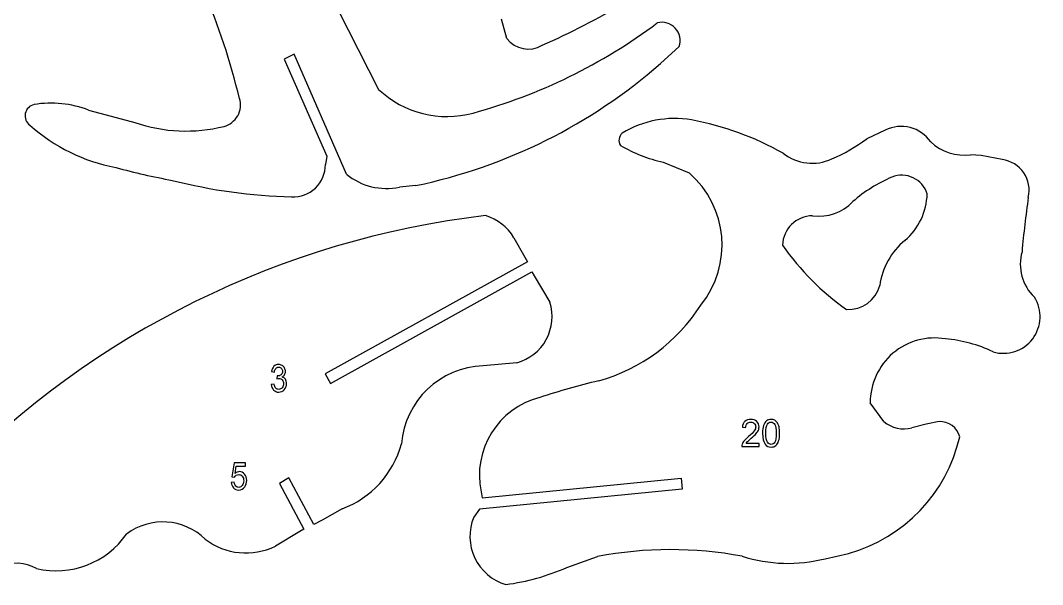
# Model space of a CAD drawing. Header units: millimetres. Extents: x -145 to 189, y -186 to 77.
# Drawn here: x 89.5 to 187.7, y -184.6 to -130.4 of the extents above; entities that cross this region are included whole.
import ezdxf

# ---------------------------------------------------------------- set-up
doc = ezdxf.new("R2010")
doc.units = ezdxf.units.MM
doc.header["$MEASUREMENT"] = 0
doc.layers.add('Capa 1', color=7, linetype='Continuous')

msp = doc.modelspace()

# ---------------------------------------------------------------- linework, layer by layer
at = {"layer": 'Capa 1', "lineweight": 25}
for points in [[(110.2524, -110.198), (110.2524, -110.198), (123.9055, -137.0298), (123.9055, -137.0298)], [(110.5474, -137.9041), (108.8368, -130.8342), (105.9733, -124.0945), (102.072, -117.9553)], [(139.6187, -132.7943), (142.3509, -131.5944), (145.0077, -130.23), (147.5747, -128.7085)], [(136.2164, -132.1405), (136.2164, -132.1405), (135.7285, -130.2905), (135.7285, -130.2905)], [(133.0046, -139.3017), (139.3865, -137.5521), (145.3821, -134.6168), (150.678, -130.6491)], [(136.2164, -132.1405), (137.0168, -133.1958), (138.4841, -133.4777), (139.6187, -132.7943)], [(152.7948, -132.9249), (152.7948, -132.9249), (150.9947, -134.547), (150.9947, -134.547)], [(115.7883, -133.6572), (115.7883, -133.6572), (114.8467, -134.1174), (114.8467, -134.1174)], [(114.8467, -134.1174), (114.8467, -134.1174), (118.9325, -143.4487), (118.9325, -143.4487)], [(120.8371, -145.1878), (120.8371, -145.1878), (115.7883, -133.6572), (115.7883, -133.6572)], [(127.5027, -146.2688), (136.2099, -144.4433), (144.3003, -140.4064), (150.9947, -134.547)], [(123.9055, -137.0298), (126.3339, -139.3237), (129.783, -140.1849), (133.0046, -139.3017)], [(96.0606, -139.0292), (94.3928, -138.382), (92.5816, -138.1953), (90.8169, -138.4886)], [(96.0606, -139.0292), (96.0606, -139.0292), (98.2352, -139.6143), (98.2352, -139.6143)], [(98.2352, -139.6143), (98.2352, -139.6143), (100.504, -140.2171), (100.504, -140.2171)], [(100.504, -140.2171), (103.2626, -141.1653), (106.237, -141.293), (109.0667, -140.5846)], [(153.9708, -139.9725), (151.6674, -139.5733), (149.2974, -140.0259), (147.3033, -141.2458)], [(162.776, -143.1723), (160.0372, -141.6281), (157.0621, -140.5469), (153.9708, -139.9725)], [(176.9442, -142.0767), (175.9707, -140.6698), (174.1129, -140.1893), (172.5793, -140.9477)], [(90.4174, -140.4724), (92.7524, -142.5479), (95.6055, -143.9528), (98.6741, -144.5383)], [(147.3033, -141.2458), (146.9684, -141.5426), (146.9008, -142.0397), (147.1444, -142.415)], [(172.5793, -140.9477), (172.5793, -140.9477), (170.7978, -141.7693), (170.7978, -141.7693)], [(167.4441, -143.7106), (168.639, -143.2068), (169.7658, -142.5546), (170.7978, -141.7693)], [(176.9442, -142.0767), (177.9798, -143.0293), (179.3789, -143.4839), (180.7766, -143.3218)], [(147.1444, -142.415), (148.4193, -143.1671), (149.8074, -143.7082), (151.2549, -144.0174)], [(162.776, -143.1723), (164.1071, -144.215), (165.9106, -144.423), (167.4441, -143.7106)], [(181.8085, -143.3949), (181.8085, -143.3949), (180.7766, -143.3218), (180.7766, -143.3218)], [(118.9325, -143.4487), (118.9325, -143.4487), (118.7981, -144.2514), (118.7981, -144.2514)], [(151.2549, -144.0174), (151.2549, -144.0174), (153.7352, -145.0517), (153.7352, -145.0517)], [(183.8269, -143.7798), (183.8269, -143.7798), (181.8085, -143.3949), (181.8085, -143.3949)], [(98.6741, -144.5383), (100.4646, -145.025), (102.2745, -145.4367), (104.0993, -145.7723)], [(120.8371, -145.1878), (122.2541, -146.3513), (124.1257, -146.8021), (125.9171, -146.4114)], [(154.8584, -157.7501), (157.9823, -153.9109), (157.4845, -148.283), (153.7353, -145.0517)], [(104.0993, -145.7723), (107.848, -146.7258), (111.6916, -147.2566), (115.5584, -147.3546)], [(127.5027, -146.2688), (127.5027, -146.2688), (125.9171, -146.4114), (125.9171, -146.4114)], [(173.2276, -145.4543), (171.86, -146.0375), (170.5928, -146.8324), (169.4725, -147.8098)], [(174.4737, -151.5357), (175.7862, -150.4084), (176.5624, -148.7799), (176.6115, -147.0505)], [(165.5974, -149.1762), (167.0329, -149.3631), (168.4717, -148.8558), (169.4725, -147.8098)], [(186.3251, -147.408), (186.0729, -149.1418), (185.871, -150.8825), (185.7197, -152.628)], [(134.1809, -149.1522), (114.6473, -151.4512), (96.5047, -160.4179), (82.8142, -174.5394)], [(136.919, -151.2796), (136.3002, -150.2568), (135.3249, -149.4991), (134.1809, -149.1522)], [(165.5974, -149.1762), (164.0298, -149.1867), (162.7519, -150.4363), (162.7064, -152.0032)], [(136.919, -151.2796), (136.919, -151.2796), (137.9615, -153.1496), (137.9615, -153.1496)], [(162.7064, -152.0032), (164.3888, -154.3991), (166.4744, -156.4846), (168.8703, -158.1671)], [(174.4737, -151.5357), (173.1471, -152.6243), (172.2821, -154.175), (172.0526, -155.8757)], [(137.9615, -153.1496), (137.9615, -153.1496), (138.2097, -153.6106), (138.2097, -153.6106)], [(185.7197, -152.628), (185.2793, -154.1894), (185.7361, -155.8663), (186.9076, -156.9886)], [(138.2097, -153.6106), (138.2097, -153.6106), (118.7715, -164.3534), (118.7715, -164.3534)], [(119.2814, -165.268), (119.2814, -165.268), (138.6451, -154.5664), (138.6451, -154.5664)], [(138.6451, -154.5664), (138.6451, -154.5664), (138.8721, -154.9495), (138.8721, -154.9495)], [(138.8721, -154.9495), (138.8721, -154.9495), (140.3713, -157.472), (140.3713, -157.472)], [(168.8703, -158.1671), (170.3388, -158.2498), (171.6653, -157.2947), (172.0526, -155.8757)], [(145.0552, -165.0266), (149.1081, -163.8923), (152.5993, -161.301), (154.8584, -157.7501)], [(182.9415, -162.2378), (181.5037, -161.5502), (179.9535, -161.1283), (178.3656, -160.9923)], [(133.9666, -163.5685), (129.829, -163.7226), (126.4568, -166.9399), (126.1085, -171.0657)], [(137.1864, -163.2926), (137.1864, -163.2926), (133.9666, -163.5685), (133.9666, -163.5685)], [(118.7715, -164.3534), (118.7715, -164.3534), (119.2814, -165.268), (119.2814, -165.268)], [(145.0552, -165.0266), (143.1447, -165.4686), (141.2562, -166.0011), (139.3962, -166.6222)], [(139.3962, -166.6222), (135.3916, -167.6459), (132.9062, -171.6448), (133.7611, -175.6888)], [(172.4344, -168.9191), (172.4344, -168.9191), (171.1412, -167.1328), (171.1412, -167.1328)], [(172.4344, -168.9191), (173.179, -169.5603), (174.1912, -169.7945), (175.1418, -169.5454)], [(176.5049, -169.1884), (176.5049, -169.1884), (175.1418, -169.5454), (175.1418, -169.5454)], [(177.747, -168.9424), (177.747, -168.9424), (176.5049, -169.1884), (176.5049, -169.1884)], [(179.7342, -170.4033), (179.5071, -169.5033), (178.6738, -168.8907), (177.747, -168.9424)], [(169.0548, -181.6075), (174.3929, -180.1021), (178.4865, -175.8074), (179.7342, -170.4033)], [(120.4102, -177.3147), (123.2095, -176.2774), (125.3331, -173.9486), (126.1085, -171.0657)], [(115.281, -174.3437), (115.281, -174.3437), (114.3877, -174.8936), (114.3877, -174.8936)], [(117.6871, -178.8168), (117.6871, -178.8168), (115.281, -174.3437), (115.281, -174.3437)], [(133.8498, -176.2711), (133.8498, -176.2711), (152.9876, -174.3734), (152.9876, -174.3734)], [(152.9876, -174.3734), (152.9876, -174.3734), (153.087, -175.4158), (153.087, -175.4158)], [(114.3877, -174.8936), (114.3877, -174.8936), (116.7358, -179.2589), (116.7358, -179.2589)], [(153.087, -175.4158), (153.087, -175.4158), (133.5912, -177.349), (133.5912, -177.349)], [(133.7611, -175.6888), (133.7611, -175.6888), (133.8498, -176.2711), (133.8498, -176.2711)], [(120.4102, -177.3147), (120.4102, -177.3147), (118.5073, -178.3956), (118.5073, -178.3956)], [(133.5912, -177.349), (133.5912, -177.349), (133.0542, -178.1219), (133.0542, -178.1219)], [(107.2577, -180.233), (105.2079, -178.2279), (102.0019, -178.0178), (99.708, -179.7385)], [(118.5073, -178.3956), (118.5073, -178.3956), (117.6871, -178.8168), (117.6871, -178.8168)], [(116.3546, -179.4897), (116.3546, -179.4897), (113.9943, -180.9023), (113.9943, -180.9023)], [(116.7358, -179.2589), (116.7358, -179.2589), (116.3546, -179.4897), (116.3546, -179.4897)], [(91.0508, -183.0593), (94.344, -183.825), (97.7718, -182.5101), (99.708, -179.7385)], [(107.2577, -180.233), (109.1942, -181.7167), (111.8038, -181.976), (113.9943, -180.9023)], [(158.8435, -181.8711), (154.2462, -181.017), (149.5299, -181.0273), (144.9364, -181.9015)], [(166.8022, -182.1065), (166.8022, -182.1065), (169.0548, -181.6075), (169.0548, -181.6075)], [(91.0508, -183.0593), (89.9725, -182.4177), (88.6402, -182.3749), (87.5229, -182.9461)], [(141.9984, -182.9497), (141.9984, -182.9497), (144.9364, -181.9015), (144.9364, -181.9015)], [(158.8435, -181.8711), (161.4224, -182.6911), (164.1793, -182.7726), (166.8022, -182.1065)], [(136.1304, -184.5903), (138.1531, -184.3189), (140.1282, -183.7667), (141.9984, -182.9497)]]:
    msp.add_open_spline(points, degree=3, dxfattribs=at)
for points in [[(152.7948, -132.9249), (153.0043, -132.3101), (152.859, -131.6299), (152.4167, -131.1543), (152.4167, -131.1543), (151.9743, -130.6787), (151.3064, -130.4846), (150.678, -130.6491)], [(109.0667, -140.5846), (109.6255, -140.4364), (110.0995, -140.0664), (110.3791, -139.5603), (110.3791, -139.5603), (110.6587, -139.0543), (110.7195, -138.456), (110.5474, -137.9041)], [(90.8169, -138.4886), (90.3919, -138.5865), (90.0635, -138.9241), (89.9774, -139.3517), (89.9774, -139.3517), (89.8913, -139.7793), (90.0634, -140.2177), (90.4174, -140.4724)], [(115.5584, -147.3546), (116.407, -147.4003), (117.2367, -147.0926), (117.8504, -146.5048), (117.8504, -146.5048), (118.4642, -145.9169), (118.8072, -145.1012), (118.7981, -144.2514)], [(186.3251, -147.408), (186.516, -146.5914), (186.3538, -145.7322), (185.8782, -145.0415), (185.8782, -145.0415), (185.4026, -144.3509), (184.6579, -143.8927), (183.8269, -143.7798)], [(176.6115, -147.0505), (176.3944, -146.3754), (175.9072, -145.8206), (175.2659, -145.5181), (175.2659, -145.5181), (174.6245, -145.2157), (173.8865, -145.1926), (173.2276, -145.4544)], [(182.9415, -162.2378), (184.3456, -162.6546), (185.8609, -162.1565), (186.7439, -160.9879), (186.7439, -160.9879), (187.6269, -159.8193), (187.6921, -158.2255), (186.9076, -156.9886)], [(137.1864, -163.2926), (138.3937, -162.9634), (139.4152, -162.1571), (140.016, -161.0593), (140.016, -161.0593), (140.6167, -159.9614), (140.745, -158.6664), (140.3713, -157.472)], [(178.3656, -160.9923), (176.5621, -160.6857), (174.7153, -161.193), (173.3214, -162.3777), (173.3214, -162.3777), (171.9275, -163.5625), (171.1292, -165.3034), (171.1412, -167.1328)], [(133.0542, -178.1219), (132.5311, -179.3832), (132.5673, -180.8071), (133.1537, -182.0402), (133.1537, -182.0402), (133.7401, -183.2734), (134.8219, -184.2001), (136.1304, -184.5903)]]:
    msp.add_open_spline(points, degree=3, knots=[0, 0, 0, 0, 0.3333333, 0.3333333, 0.3333333, 0.3333333, 1, 1, 1, 1], dxfattribs=at)
at = {"layer": 'Capa 1'}
for points, knots in [([(113.6041, -165.3773), (113.6041, -165.3773), (113.879, -165.3337), (113.879, -165.3337), (113.879, -165.3337), (113.9108, -165.5155), (113.9639, -165.6464), (114.0393, -165.7264), (114.0393, -165.7264), (114.1148, -165.8064), (114.2075, -165.8464), (114.3174, -165.8464), (114.3174, -165.8464), (114.4475, -165.8464), (114.5573, -165.7943), (114.6459, -165.69), (114.6459, -165.69), (114.7344, -165.5858), (114.7786, -165.4567), (114.7786, -165.3028), (114.7786, -165.3028), (114.7786, -165.1561), (114.7375, -165.0349), (114.6548, -164.9392), (114.6548, -164.9392), (114.5725, -164.844), (114.4678, -164.7962), (114.3402, -164.7962), (114.3402, -164.7962), (114.2882, -164.7962), (114.2237, -164.8083), (114.1461, -164.8319), (114.1461, -164.8319), (114.1461, -164.8319), (114.1768, -164.5519), (114.1768, -164.5519), (114.1768, -164.5519), (114.195, -164.5544), (114.2101, -164.5556), (114.221, -164.5556), (114.221, -164.5556), (114.3387, -164.5556), (114.4438, -164.5198), (114.5381, -164.4489), (114.5381, -164.4489), (114.6318, -164.378), (114.6786, -164.2689), (114.6786, -164.1217), (114.6786, -164.1217), (114.6786, -164.0047), (114.6443, -163.9078), (114.5761, -163.8308), (114.5761, -163.8308), (114.5079, -163.7538), (114.4199, -163.7156), (114.3121, -163.7156), (114.3121, -163.7156), (114.2049, -163.7156), (114.1158, -163.755), (114.0445, -163.8338), (114.0445, -163.8338), (113.9732, -163.9126), (113.9274, -164.0308), (113.9071, -164.1883), (113.9071, -164.1883), (113.9071, -164.1883), (113.6322, -164.1302), (113.6322, -164.1302), (113.6322, -164.1302), (113.666, -163.9156), (113.742, -163.749), (113.8613, -163.6308), (113.8613, -163.6308), (113.98, -163.5126), (114.1284, -163.4538), (114.3054, -163.4538), (114.3054, -163.4538), (114.4272, -163.4538), (114.5396, -163.4841), (114.6422, -163.5454), (114.6422, -163.5454), (114.7453, -163.606), (114.8239, -163.689), (114.878, -163.7938), (114.878, -163.7938), (114.9328, -163.8993), (114.9598, -164.0108), (114.9598, -164.1289), (114.9598, -164.1289), (114.9598, -164.2411), (114.9338, -164.3429), (114.8822, -164.435), (114.8822, -164.435), (114.8302, -164.5271), (114.7531, -164.6004), (114.6516, -164.655), (114.6516, -164.655), (114.7839, -164.6901), (114.8864, -164.7641), (114.9598, -164.8762), (114.9598, -164.8762), (115.0327, -164.9877), (115.0691, -165.1283), (115.0691, -165.2961), (115.0691, -165.2961), (115.0691, -165.5234), (114.9978, -165.7167), (114.8557, -165.8749), (114.8557, -165.8749), (114.713, -166.0331), (114.5329, -166.1118), (114.3152, -166.1118), (114.3152, -166.1118), (114.119, -166.1118), (113.956, -166.0434), (113.8264, -165.907), (113.8264, -165.907), (113.6963, -165.7706), (113.6223, -165.5943), (113.6041, -165.3773)], [0, 0, 0, 0, 0.0322581, 0.0322581, 0.0322581, 0.0322581, 0.0645161, 0.0645161, 0.0645161, 0.0645161, 0.0967742, 0.0967742, 0.0967742, 0.0967742, 0.1290323, 0.1290323, 0.1290323, 0.1290323, 0.1612903, 0.1612903, 0.1612903, 0.1612903, 0.1935484, 0.1935484, 0.1935484, 0.1935484, 0.2258065, 0.2258065, 0.2258065, 0.2258065, 0.2580645, 0.2580645, 0.2580645, 0.2580645, 0.2903226, 0.2903226, 0.2903226, 0.2903226, 0.3225806, 0.3225806, 0.3225806, 0.3225806, 0.3548387, 0.3548387, 0.3548387, 0.3548387, 0.3870968, 0.3870968, 0.3870968, 0.3870968, 0.4193548, 0.4193548, 0.4193548, 0.4193548, 0.4516129, 0.4516129, 0.4516129, 0.4516129, 0.483871, 0.483871, 0.483871, 0.483871, 0.516129, 0.516129, 0.516129, 0.516129, 0.5483871, 0.5483871, 0.5483871, 0.5483871, 0.5806452, 0.5806452, 0.5806452, 0.5806452, 0.6129032, 0.6129032, 0.6129032, 0.6129032, 0.6451613, 0.6451613, 0.6451613, 0.6451613, 0.6774194, 0.6774194, 0.6774194, 0.6774194, 0.7096774, 0.7096774, 0.7096774, 0.7096774, 0.7419355, 0.7419355, 0.7419355, 0.7419355, 0.7741935, 0.7741935, 0.7741935, 0.7741935, 0.8064516, 0.8064516, 0.8064516, 0.8064516, 0.8387097, 0.8387097, 0.8387097, 0.8387097, 0.8709677, 0.8709677, 0.8709677, 0.8709677, 0.9032258, 0.9032258, 0.9032258, 0.9032258, 0.9354839, 0.9354839, 0.9354839, 0.9354839, 1, 1, 1, 1]), ([(160.4608, -171.0378), (160.4608, -171.0378), (160.4608, -171.3432), (160.4608, -171.3432), (160.4608, -171.3432), (160.4608, -171.3432), (158.7949, -171.3432), (158.7949, -171.3432), (158.7949, -171.3432), (158.7926, -171.2662), (158.8049, -171.1923), (158.8313, -171.1208), (158.8313, -171.1208), (158.8741, -171.0038), (158.9426, -170.8881), (159.0368, -170.7748), (159.0368, -170.7748), (159.1312, -170.6614), (159.2659, -170.5305), (159.441, -170.3821), (159.441, -170.3821), (159.7134, -170.15), (159.8985, -169.9663), (159.9951, -169.8306), (159.9951, -169.8306), (160.0923, -169.6948), (160.141, -169.5664), (160.141, -169.4452), (160.141, -169.4452), (160.141, -169.3185), (160.097, -169.2118), (160.0091, -169.1246), (160.0091, -169.1246), (159.9213, -169.0379), (159.8065, -168.9943), (159.6654, -168.9943), (159.6654, -168.9943), (159.516, -168.9943), (159.3965, -169.0403), (159.3069, -169.1325), (159.3069, -169.1325), (159.2173, -169.224), (159.1722, -169.3512), (159.171, -169.5142), (159.171, -169.5142), (159.171, -169.5142), (158.8548, -169.4815), (158.8548, -169.4815), (158.8548, -169.4815), (158.8764, -169.2367), (158.9584, -169.05), (159.1001, -168.9216), (159.1001, -168.9216), (159.2424, -168.7931), (159.4328, -168.7288), (159.6724, -168.7288), (159.6724, -168.7288), (159.9136, -168.7288), (160.1052, -168.7979), (160.2458, -168.9367), (160.2458, -168.9367), (160.3869, -169.0755), (160.4572, -169.2476), (160.4572, -169.4524), (160.4572, -169.4524), (160.4572, -169.5567), (160.4367, -169.6591), (160.3952, -169.7597), (160.3952, -169.7597), (160.3542, -169.8609), (160.2856, -169.9669), (160.1902, -170.0784), (160.1902, -170.0784), (160.0941, -170.1893), (159.9354, -170.3427), (159.714, -170.5366), (159.714, -170.5366), (159.5283, -170.6978), (159.4088, -170.8069), (159.3561, -170.8644), (159.3561, -170.8644), (159.3034, -170.922), (159.26, -170.9796), (159.2255, -171.0378), (159.2255, -171.0378), (159.2255, -171.0378), (160.4608, -171.0378), (160.4608, -171.0378)], [0, 0, 0, 0, 0.0434783, 0.0434783, 0.0434783, 0.0434783, 0.0869565, 0.0869565, 0.0869565, 0.0869565, 0.1304348, 0.1304348, 0.1304348, 0.1304348, 0.173913, 0.173913, 0.173913, 0.173913, 0.2173913, 0.2173913, 0.2173913, 0.2173913, 0.2608696, 0.2608696, 0.2608696, 0.2608696, 0.3043478, 0.3043478, 0.3043478, 0.3043478, 0.3478261, 0.3478261, 0.3478261, 0.3478261, 0.3913043, 0.3913043, 0.3913043, 0.3913043, 0.4347826, 0.4347826, 0.4347826, 0.4347826, 0.4782609, 0.4782609, 0.4782609, 0.4782609, 0.5217391, 0.5217391, 0.5217391, 0.5217391, 0.5652174, 0.5652174, 0.5652174, 0.5652174, 0.6086957, 0.6086957, 0.6086957, 0.6086957, 0.6521739, 0.6521739, 0.6521739, 0.6521739, 0.6956522, 0.6956522, 0.6956522, 0.6956522, 0.7391304, 0.7391304, 0.7391304, 0.7391304, 0.7826087, 0.7826087, 0.7826087, 0.7826087, 0.826087, 0.826087, 0.826087, 0.826087, 0.8695652, 0.8695652, 0.8695652, 0.8695652, 0.9130435, 0.9130435, 0.9130435, 0.9130435, 1, 1, 1, 1]), ([(160.7952, -170.0584), (160.7952, -169.7512), (160.8256, -169.5027), (160.8866, -169.3149), (160.8866, -169.3149), (160.9481, -169.1264), (161.0388, -168.9816), (161.1596, -168.8803), (161.1596, -168.8803), (161.2796, -168.7791), (161.4313, -168.7288), (161.614, -168.7288), (161.614, -168.7288), (161.7487, -168.7288), (161.867, -168.7567), (161.9696, -168.8131), (161.9696, -168.8131), (162.0714, -168.8694), (162.1558, -168.9506), (162.2214, -169.0567), (162.2214, -169.0567), (162.287, -169.1621), (162.3386, -169.2912), (162.3761, -169.4433), (162.3761, -169.4433), (162.4141, -169.5954), (162.4328, -169.8009), (162.4328, -170.0584), (162.4328, -170.0584), (162.4328, -170.3639), (162.4024, -170.6111), (162.3421, -170.799), (162.3421, -170.799), (162.2817, -170.9875), (162.191, -171.1323), (162.0703, -171.2341), (162.0703, -171.2341), (161.9502, -171.3359), (161.7979, -171.3868), (161.614, -171.3868), (161.614, -171.3868), (161.3721, -171.3868), (161.1818, -171.2977), (161.0436, -171.119), (161.0436, -171.119), (160.8778, -170.9008), (160.7952, -170.5475), (160.7952, -170.0584)], [0, 0, 0, 0, 0.0769231, 0.0769231, 0.0769231, 0.0769231, 0.1538462, 0.1538462, 0.1538462, 0.1538462, 0.2307692, 0.2307692, 0.2307692, 0.2307692, 0.3076923, 0.3076923, 0.3076923, 0.3076923, 0.3846154, 0.3846154, 0.3846154, 0.3846154, 0.4615385, 0.4615385, 0.4615385, 0.4615385, 0.5384615, 0.5384615, 0.5384615, 0.5384615, 0.6153846, 0.6153846, 0.6153846, 0.6153846, 0.6923077, 0.6923077, 0.6923077, 0.6923077, 0.7692308, 0.7692308, 0.7692308, 0.7692308, 0.8461538, 0.8461538, 0.8461538, 0.8461538, 1, 1, 1, 1]), ([(161.1115, -170.0597), (161.1115, -170.4881), (161.1596, -170.7729), (161.2562, -170.9135), (161.2562, -170.9135), (161.3528, -171.0547), (161.4723, -171.125), (161.614, -171.125), (161.614, -171.125), (161.7558, -171.125), (161.8752, -171.0541), (161.9719, -170.9129), (161.9719, -170.9129), (162.0685, -170.7711), (162.1166, -170.4869), (162.1166, -170.0597), (162.1166, -170.0597), (162.1166, -169.6312), (162.0685, -169.3464), (161.9719, -169.2058), (161.9719, -169.2058), (161.8758, -169.0646), (161.7552, -168.9943), (161.6105, -168.9943), (161.6105, -168.9943), (161.4687, -168.9943), (161.3552, -169.0567), (161.2702, -169.1809), (161.2702, -169.1809), (161.1642, -169.3391), (161.1115, -169.6324), (161.1115, -170.0597)], [0, 0, 0, 0, 0.1111111, 0.1111111, 0.1111111, 0.1111111, 0.2222222, 0.2222222, 0.2222222, 0.2222222, 0.3333333, 0.3333333, 0.3333333, 0.3333333, 0.4444444, 0.4444444, 0.4444444, 0.4444444, 0.5555556, 0.5555556, 0.5555556, 0.5555556, 0.6666667, 0.6666667, 0.6666667, 0.6666667, 0.7777778, 0.7777778, 0.7777778, 0.7777778, 1, 1, 1, 1]), ([(109.7625, -174.7879), (109.7625, -174.7879), (110.0498, -174.7625), (110.0498, -174.7625), (110.0498, -174.7625), (110.0712, -174.9255), (110.1207, -175.0479), (110.1977, -175.1303), (110.1977, -175.1303), (110.2747, -175.2121), (110.369, -175.2533), (110.4799, -175.2533), (110.4799, -175.2533), (110.6137, -175.2533), (110.7256, -175.1952), (110.8168, -175.0794), (110.8168, -175.0794), (110.9073, -174.9631), (110.9527, -174.8091), (110.9527, -174.6176), (110.9527, -174.6176), (110.9527, -174.4352), (110.9094, -174.2916), (110.8225, -174.1861), (110.8225, -174.1861), (110.7356, -174.0807), (110.6204, -174.028), (110.4773, -174.028), (110.4773, -174.028), (110.3882, -174.028), (110.3086, -174.0516), (110.2378, -174.0989), (110.2378, -174.0989), (110.1675, -174.1461), (110.1124, -174.2073), (110.0717, -174.2825), (110.0717, -174.2825), (110.0717, -174.2825), (109.8125, -174.2389), (109.8125, -174.2389), (109.8125, -174.2389), (109.8125, -174.2389), (110.028, -172.9008), (110.028, -172.9008), (110.028, -172.9008), (110.028, -172.9008), (111.1369, -172.9008), (111.1369, -172.9008), (111.1369, -172.9008), (111.1369, -172.9008), (111.1369, -173.2062), (111.1369, -173.2062), (111.1369, -173.2062), (111.1369, -173.2062), (110.2472, -173.2062), (110.2472, -173.2062), (110.2472, -173.2062), (110.2472, -173.2062), (110.1279, -173.9086), (110.1279, -173.9086), (110.1279, -173.9086), (110.2618, -173.7989), (110.4023, -173.7444), (110.5491, -173.7444), (110.5491, -173.7444), (110.7439, -173.7444), (110.9084, -173.8231), (111.0422, -173.9807), (111.0422, -173.9807), (111.176, -174.1383), (111.2431, -174.3407), (111.2431, -174.5879), (111.2431, -174.5879), (111.2431, -174.8237), (111.1843, -175.0273), (111.0667, -175.1988), (111.0667, -175.1988), (110.9235, -175.4097), (110.7277, -175.5151), (110.4799, -175.5151), (110.4799, -175.5151), (110.2769, -175.5151), (110.1113, -175.4485), (109.9827, -175.3158), (109.9827, -175.3158), (109.8541, -175.183), (109.7807, -175.0073), (109.7625, -174.7879)], [0, 0, 0, 0, 0.0434783, 0.0434783, 0.0434783, 0.0434783, 0.0869565, 0.0869565, 0.0869565, 0.0869565, 0.1304348, 0.1304348, 0.1304348, 0.1304348, 0.173913, 0.173913, 0.173913, 0.173913, 0.2173913, 0.2173913, 0.2173913, 0.2173913, 0.2608696, 0.2608696, 0.2608696, 0.2608696, 0.3043478, 0.3043478, 0.3043478, 0.3043478, 0.3478261, 0.3478261, 0.3478261, 0.3478261, 0.3913043, 0.3913043, 0.3913043, 0.3913043, 0.4347826, 0.4347826, 0.4347826, 0.4347826, 0.4782609, 0.4782609, 0.4782609, 0.4782609, 0.5217391, 0.5217391, 0.5217391, 0.5217391, 0.5652174, 0.5652174, 0.5652174, 0.5652174, 0.6086957, 0.6086957, 0.6086957, 0.6086957, 0.6521739, 0.6521739, 0.6521739, 0.6521739, 0.6956522, 0.6956522, 0.6956522, 0.6956522, 0.7391304, 0.7391304, 0.7391304, 0.7391304, 0.7826087, 0.7826087, 0.7826087, 0.7826087, 0.826087, 0.826087, 0.826087, 0.826087, 0.8695652, 0.8695652, 0.8695652, 0.8695652, 0.9130435, 0.9130435, 0.9130435, 0.9130435, 1, 1, 1, 1])]:
    msp.add_open_spline(points, degree=3, knots=knots, dxfattribs=at)

doc.saveas('drawing.dxf')
